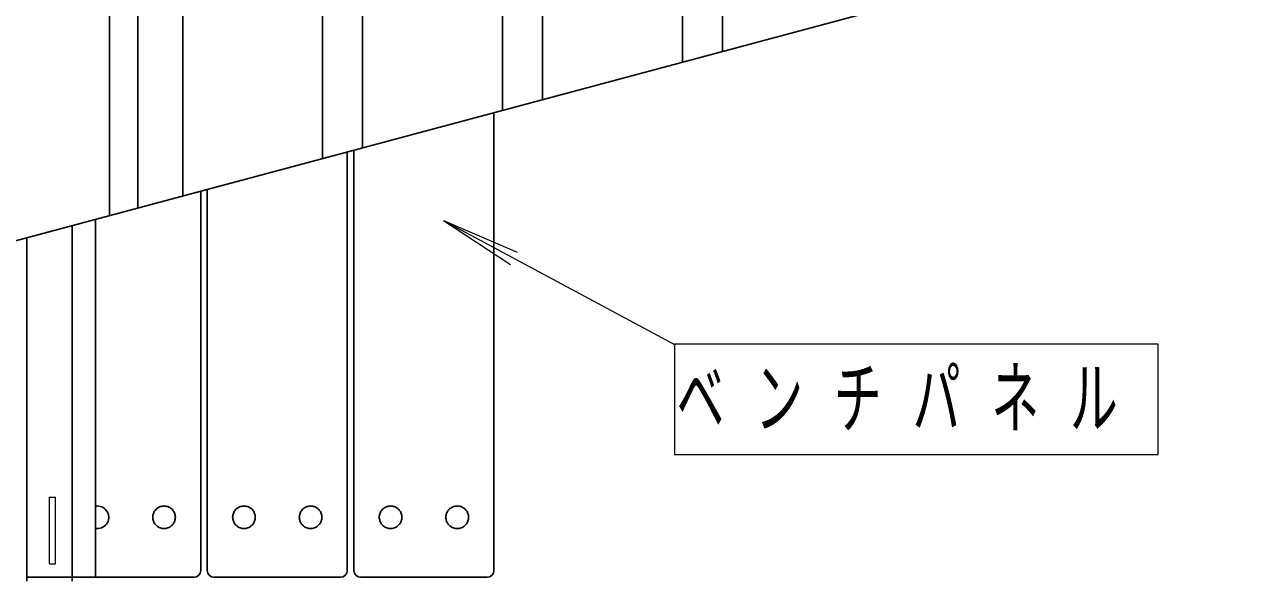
# Model space of a CAD drawing. Units: millimetres on the paper. Extents: x -365 to 0, y -5 to 257.
# Drawn here: x -336.93 to -290.54, y 195.81 to 216.61 of the extents above; entities that cross this region are included whole.
import ezdxf

# ---------------------------------------------------------------- set-up
doc = ezdxf.new("R2010")
doc.units = ezdxf.units.MM
doc.linetypes.add('USER1', pattern=[4.5, 2.5, -2])
doc.layers.add('LY_1', color=7, linetype='Continuous', lineweight=25)
doc.styles.add('ＭＳ ゴシック', font='')
doc.styles.get('ＭＳ ゴシック').set_extended_font_data('MS Gothic')

msp = doc.modelspace()

# ---------------------------------------------------------------- linework, layer by layer
at = {"layer": 'LY_1'}
for p, q in [((-333.745, 209.451), (-333.745, 237.884)), ((-332.684, 209.735), (-332.684, 237.884)), ((-331.005, 210.185), (-331.005, 237.884)), ((-325.755, 211.592), (-325.755, 237.884)), ((-324.255, 211.994), (-324.255, 237.884)), ((-319.005, 213.4), (-319.005, 237.884)), ((-317.505, 213.802), (-317.505, 237.884)), ((-312.255, 215.209), (-312.255, 237.884)), ((-310.755, 215.611), (-310.755, 237.884)), ((-342.411, 207.129), (-269.069, 226.781)), ((-319.33, 196.134), (-319.33, 213.313)), ((-324.83, 196.134), (-324.83, 211.84)), ((-324.58, 196.134), (-324.58, 211.907)), ((-330.33, 196.134), (-330.33, 210.366)), ((-330.08, 196.134), (-330.08, 210.433)), ((-334.28, 195.884), (-334.28, 209.307)), ((-335.155, 209.073), (-335.155, 195.734)), ((-336.855, 208.617), (-336.855, 195.734)), ((-336.855, 195.884), (-335.155, 195.884)), ((-335.155, 195.884), (-330.58, 195.884)), ((-329.83, 195.884), (-325.08, 195.884)), ((-324.33, 195.884), (-319.58, 195.884))]:
    msp.add_line(p, q, dxfattribs=at)
at = {"layer": 'LY_1', "lineweight": 13}
for p, q in [((-321.218, 209.265), (-318.708, 207.622)), ((-321.218, 209.265), (-318.461, 208.083)), ((-321.218, 209.265), (-312.524, 204.604)), ((-312.551, 204.624), (-312.551, 200.484)), ((-294.411, 204.624), (-312.551, 204.624)), ((-294.411, 200.484), (-294.411, 204.624)), ((-312.551, 200.484), (-294.411, 200.484))]:
    msp.add_line(p, q, dxfattribs=at)
at = {"layer": 'LY_1', "linetype": 'USER1', "lineweight": 13}
for p, q in [((-336.005, 196.384), (-336.005, 198.884)), ((-336.005, 198.884), (-335.78, 198.884)), ((-335.78, 196.384), (-335.78, 198.884)), ((-336.005, 196.384), (-335.78, 196.384))]:
    msp.add_line(p, q, dxfattribs=at)
at = {"layer": 'LY_1'}
msp.add_lwpolyline([(-334.28, 197.715), (-334.221, 197.709), (-334.162, 197.711), (-334.103, 197.721), (-334.047, 197.739), (-333.994, 197.765), (-333.945, 197.798), (-333.9, 197.837), (-333.862, 197.882), (-333.831, 197.932), (-333.806, 197.986), (-333.79, 198.043), (-333.781, 198.101), (-333.781, 198.161), (-333.788, 198.219), (-333.804, 198.276), (-333.828, 198.33), (-333.859, 198.381), (-333.897, 198.426), (-333.94, 198.466), (-333.989, 198.5), (-334.042, 198.526), (-334.098, 198.545), (-334.156, 198.556), (-334.215, 198.559), (-334.248, 198.557), (-334.28, 198.552)], dxfattribs=at)
for points in [[(-331.705, 197.709), (-331.668, 197.71), (-331.631, 197.715), (-331.595, 197.723), (-331.559, 197.734), (-331.525, 197.749), (-331.492, 197.766), (-331.461, 197.786), (-331.432, 197.808), (-331.404, 197.833), (-331.379, 197.861), (-331.357, 197.89), (-331.337, 197.921), (-331.32, 197.954), (-331.305, 197.988), (-331.294, 198.024), (-331.286, 198.06), (-331.281, 198.097), (-331.28, 198.134), (-331.281, 198.171), (-331.286, 198.208), (-331.294, 198.244), (-331.305, 198.279), (-331.32, 198.313), (-331.337, 198.346), (-331.357, 198.377), (-331.379, 198.407), (-331.404, 198.434), (-331.432, 198.459), (-331.461, 198.482), (-331.492, 198.502), (-331.525, 198.519), (-331.559, 198.533), (-331.595, 198.544), (-331.631, 198.552), (-331.668, 198.557), (-331.705, 198.559), (-331.742, 198.557), (-331.778, 198.552), (-331.815, 198.544), (-331.85, 198.533), (-331.884, 198.519), (-331.917, 198.502), (-331.948, 198.482), (-331.978, 198.459), (-332.005, 198.434), (-332.03, 198.407), (-332.053, 198.377), (-332.073, 198.346), (-332.09, 198.313), (-332.104, 198.279), (-332.115, 198.244), (-332.123, 198.208), (-332.128, 198.171), (-332.13, 198.134), (-332.128, 198.097), (-332.123, 198.06), (-332.115, 198.024), (-332.104, 197.988), (-332.09, 197.954), (-332.073, 197.921), (-332.053, 197.89), (-332.03, 197.861), (-332.005, 197.833), (-331.978, 197.808), (-331.948, 197.786), (-331.917, 197.766), (-331.884, 197.749), (-331.85, 197.734), (-331.815, 197.723), (-331.778, 197.715), (-331.742, 197.71)], [(-328.705, 197.709), (-328.668, 197.71), (-328.631, 197.715), (-328.595, 197.723), (-328.559, 197.734), (-328.525, 197.749), (-328.492, 197.766), (-328.461, 197.786), (-328.432, 197.808), (-328.404, 197.833), (-328.379, 197.861), (-328.357, 197.89), (-328.337, 197.921), (-328.32, 197.954), (-328.305, 197.988), (-328.294, 198.024), (-328.286, 198.06), (-328.281, 198.097), (-328.28, 198.134), (-328.281, 198.171), (-328.286, 198.208), (-328.294, 198.244), (-328.305, 198.279), (-328.32, 198.313), (-328.337, 198.346), (-328.357, 198.377), (-328.379, 198.407), (-328.404, 198.434), (-328.432, 198.459), (-328.461, 198.482), (-328.492, 198.502), (-328.525, 198.519), (-328.559, 198.533), (-328.595, 198.544), (-328.631, 198.552), (-328.668, 198.557), (-328.705, 198.559), (-328.742, 198.557), (-328.778, 198.552), (-328.815, 198.544), (-328.85, 198.533), (-328.884, 198.519), (-328.917, 198.502), (-328.948, 198.482), (-328.978, 198.459), (-329.005, 198.434), (-329.03, 198.407), (-329.053, 198.377), (-329.073, 198.346), (-329.09, 198.313), (-329.104, 198.279), (-329.115, 198.244), (-329.123, 198.208), (-329.128, 198.171), (-329.13, 198.134), (-329.128, 198.097), (-329.123, 198.06), (-329.115, 198.024), (-329.104, 197.988), (-329.09, 197.954), (-329.073, 197.921), (-329.053, 197.89), (-329.03, 197.861), (-329.005, 197.833), (-328.978, 197.808), (-328.948, 197.786), (-328.917, 197.766), (-328.884, 197.749), (-328.85, 197.734), (-328.815, 197.723), (-328.778, 197.715), (-328.742, 197.71)], [(-326.205, 197.709), (-326.168, 197.71), (-326.131, 197.715), (-326.095, 197.723), (-326.059, 197.734), (-326.025, 197.749), (-325.992, 197.766), (-325.961, 197.786), (-325.932, 197.808), (-325.904, 197.833), (-325.879, 197.861), (-325.857, 197.89), (-325.837, 197.921), (-325.82, 197.954), (-325.805, 197.988), (-325.794, 198.024), (-325.786, 198.06), (-325.781, 198.097), (-325.78, 198.134), (-325.781, 198.171), (-325.786, 198.208), (-325.794, 198.244), (-325.805, 198.279), (-325.82, 198.313), (-325.837, 198.346), (-325.857, 198.377), (-325.879, 198.407), (-325.904, 198.434), (-325.932, 198.459), (-325.961, 198.482), (-325.992, 198.502), (-326.025, 198.519), (-326.059, 198.533), (-326.095, 198.544), (-326.131, 198.552), (-326.168, 198.557), (-326.205, 198.559), (-326.242, 198.557), (-326.278, 198.552), (-326.315, 198.544), (-326.35, 198.533), (-326.384, 198.519), (-326.417, 198.502), (-326.448, 198.482), (-326.478, 198.459), (-326.505, 198.434), (-326.53, 198.407), (-326.553, 198.377), (-326.573, 198.346), (-326.59, 198.313), (-326.604, 198.279), (-326.615, 198.244), (-326.623, 198.208), (-326.628, 198.171), (-326.63, 198.134), (-326.628, 198.097), (-326.623, 198.06), (-326.615, 198.024), (-326.604, 197.988), (-326.59, 197.954), (-326.573, 197.921), (-326.553, 197.89), (-326.53, 197.861), (-326.505, 197.833), (-326.478, 197.808), (-326.448, 197.786), (-326.417, 197.766), (-326.384, 197.749), (-326.35, 197.734), (-326.315, 197.723), (-326.278, 197.715), (-326.242, 197.71)], [(-323.205, 197.709), (-323.168, 197.71), (-323.131, 197.715), (-323.095, 197.723), (-323.059, 197.734), (-323.025, 197.749), (-322.992, 197.766), (-322.961, 197.786), (-322.932, 197.808), (-322.904, 197.833), (-322.879, 197.861), (-322.857, 197.89), (-322.837, 197.921), (-322.82, 197.954), (-322.805, 197.988), (-322.794, 198.024), (-322.786, 198.06), (-322.781, 198.097), (-322.78, 198.134), (-322.781, 198.171), (-322.786, 198.208), (-322.794, 198.244), (-322.805, 198.279), (-322.82, 198.313), (-322.837, 198.346), (-322.857, 198.377), (-322.879, 198.407), (-322.904, 198.434), (-322.932, 198.459), (-322.961, 198.482), (-322.992, 198.502), (-323.025, 198.519), (-323.059, 198.533), (-323.095, 198.544), (-323.131, 198.552), (-323.168, 198.557), (-323.205, 198.559), (-323.242, 198.557), (-323.278, 198.552), (-323.315, 198.544), (-323.35, 198.533), (-323.384, 198.519), (-323.417, 198.502), (-323.448, 198.482), (-323.478, 198.459), (-323.505, 198.434), (-323.53, 198.407), (-323.553, 198.377), (-323.573, 198.346), (-323.59, 198.313), (-323.604, 198.279), (-323.615, 198.244), (-323.623, 198.208), (-323.628, 198.171), (-323.63, 198.134), (-323.628, 198.097), (-323.623, 198.06), (-323.615, 198.024), (-323.604, 197.988), (-323.59, 197.954), (-323.573, 197.921), (-323.553, 197.89), (-323.53, 197.861), (-323.505, 197.833), (-323.478, 197.808), (-323.448, 197.786), (-323.417, 197.766), (-323.384, 197.749), (-323.35, 197.734), (-323.315, 197.723), (-323.278, 197.715), (-323.242, 197.71)], [(-320.705, 197.709), (-320.668, 197.71), (-320.631, 197.715), (-320.595, 197.723), (-320.559, 197.734), (-320.525, 197.749), (-320.492, 197.766), (-320.461, 197.786), (-320.432, 197.808), (-320.404, 197.833), (-320.379, 197.861), (-320.357, 197.89), (-320.337, 197.921), (-320.32, 197.954), (-320.305, 197.988), (-320.294, 198.024), (-320.286, 198.06), (-320.281, 198.097), (-320.28, 198.134), (-320.281, 198.171), (-320.286, 198.208), (-320.294, 198.244), (-320.305, 198.279), (-320.32, 198.313), (-320.337, 198.346), (-320.357, 198.377), (-320.379, 198.407), (-320.404, 198.434), (-320.432, 198.459), (-320.461, 198.482), (-320.492, 198.502), (-320.525, 198.519), (-320.559, 198.533), (-320.595, 198.544), (-320.631, 198.552), (-320.668, 198.557), (-320.705, 198.559), (-320.742, 198.557), (-320.778, 198.552), (-320.815, 198.544), (-320.85, 198.533), (-320.884, 198.519), (-320.917, 198.502), (-320.948, 198.482), (-320.978, 198.459), (-321.005, 198.434), (-321.03, 198.407), (-321.053, 198.377), (-321.073, 198.346), (-321.09, 198.313), (-321.104, 198.279), (-321.115, 198.244), (-321.123, 198.208), (-321.128, 198.171), (-321.13, 198.134), (-321.128, 198.097), (-321.123, 198.06), (-321.115, 198.024), (-321.104, 197.988), (-321.09, 197.954), (-321.073, 197.921), (-321.053, 197.89), (-321.03, 197.861), (-321.005, 197.833), (-320.978, 197.808), (-320.948, 197.786), (-320.917, 197.766), (-320.884, 197.749), (-320.85, 197.734), (-320.815, 197.723), (-320.778, 197.715), (-320.742, 197.71)]]:
    msp.add_lwpolyline(points, close=True, dxfattribs=at)
for centre, start, end in [((-330.58, 196.134), 270, 0), ((-329.83, 196.134), 180, 270), ((-325.08, 196.134), 270, 0), ((-324.33, 196.134), 180, 270), ((-319.58, 196.134), 270, 0)]:
    msp.add_arc(centre, 0.25, start, end, dxfattribs=at)

# ---------------------------------------------------------------- texts
at = {"layer": 'LY_1', "insert": (-312.481, 202.554), "char_height": 2.199, "attachment_point": 4, "style": 'ＭＳ ゴシック'}
msp.add_mtext('\\T1.64;\\W0.6;ベンチパネル', dxfattribs=at)

doc.saveas('drawing.dxf')
